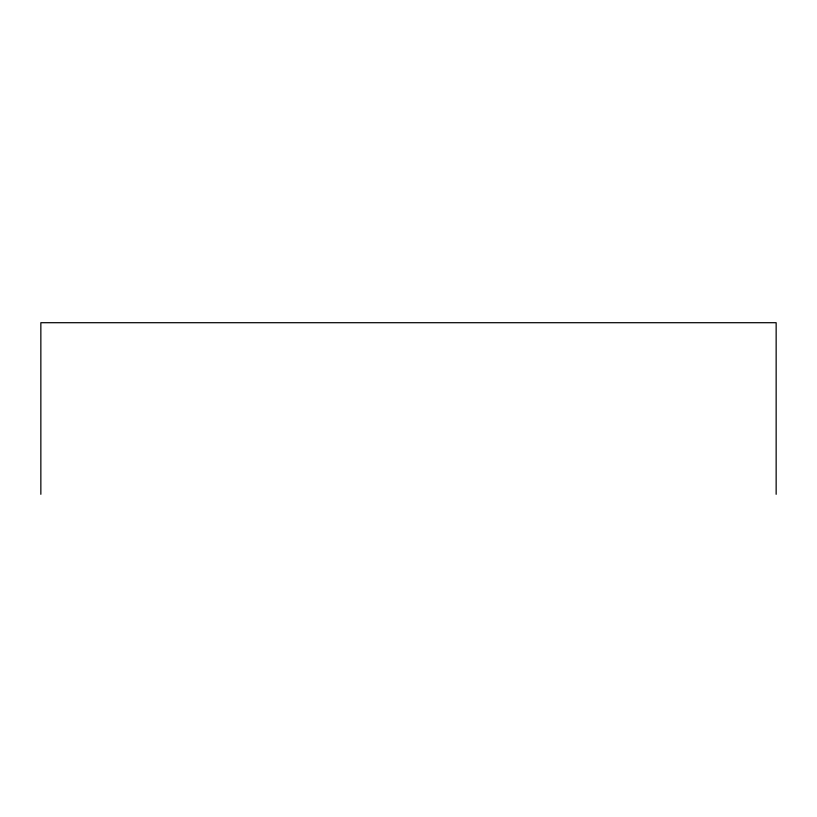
<?xml version="1.0" encoding="UTF-8"?>
<svg xmlns="http://www.w3.org/2000/svg" width="817" height="817" viewBox="0 0 817 817"><rect width="100%" height="100%" fill="white"/><g stroke="black" fill="none" stroke-linecap="round" stroke-linejoin="round"><path stroke-width="1.23" d="M776.15 494.295L776.15 322.705L40.85 322.705L40.85 494.295"/></g></svg>
